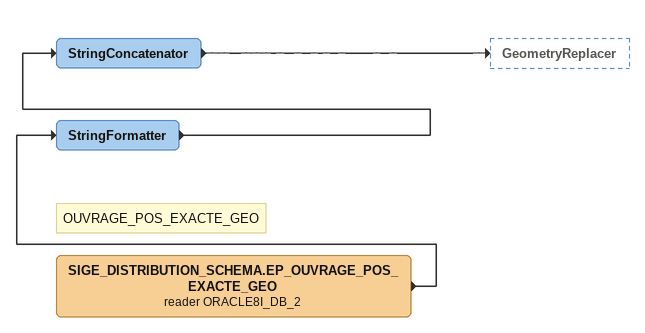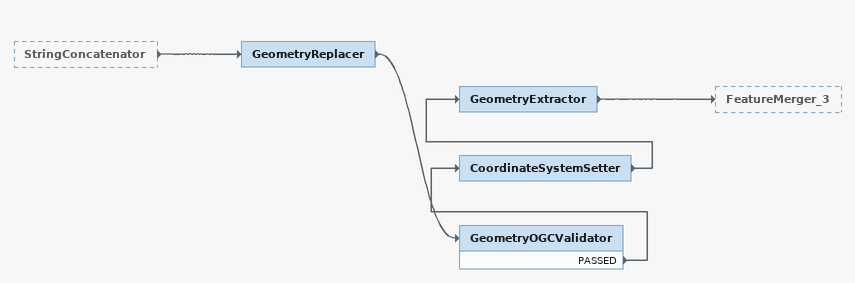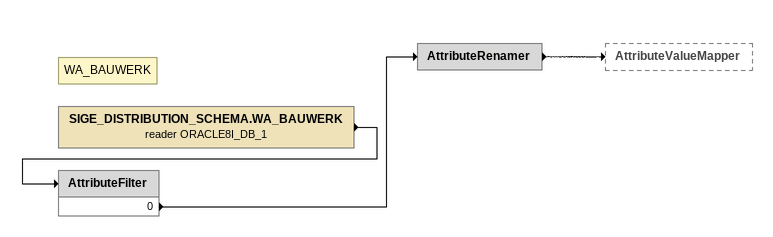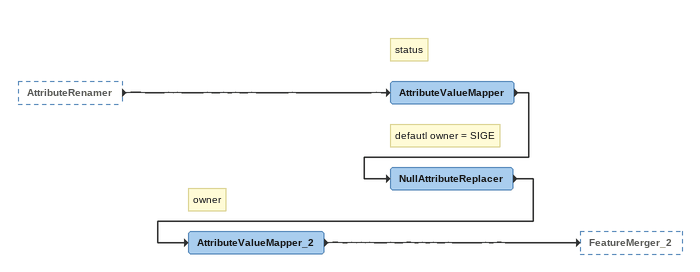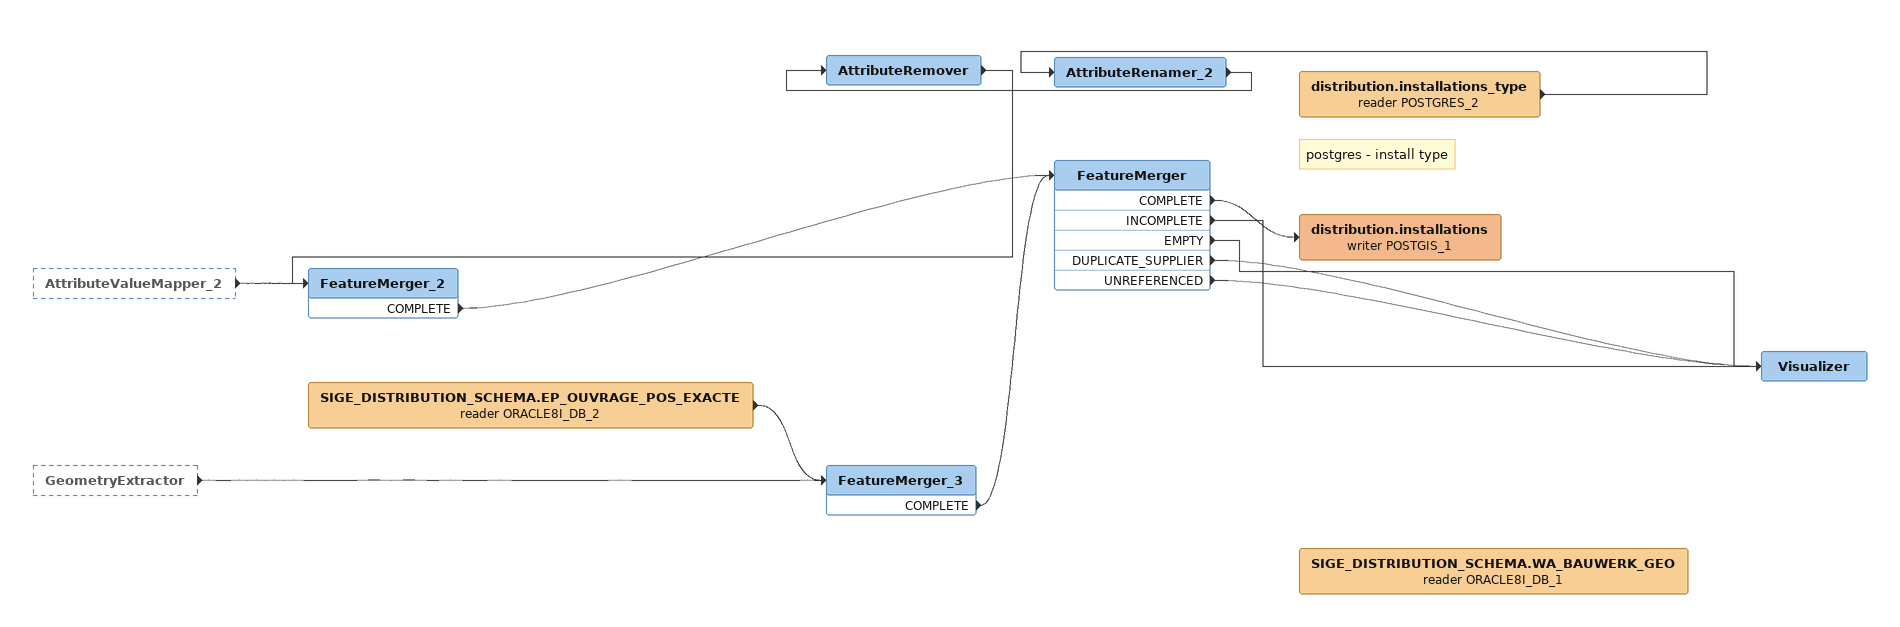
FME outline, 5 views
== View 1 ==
Note: OUVRAGE_POS_EXACTE_GEO
SIGE_DISTRIBUTION_SCHEMA.EP_OUVRAGE_POS_EXACTE_GEO (reader ORACLE8I_DB_2)
    -> StringFormatter
StringFormatter
    -> StringConcatenator
StringConcatenator
    -> GeometryReplacer

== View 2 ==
StringConcatenator [outside]
    -> GeometryReplacer
GeometryReplacer
    -> GeometryOGCValidator
GeometryOGCValidator
    PASSED -> CoordinateSystemSetter
CoordinateSystemSetter
    -> GeometryExtractor
GeometryExtractor
    -> FeatureMerger_3

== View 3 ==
Note: WA_BAUWERK
SIGE_DISTRIBUTION_SCHEMA.WA_BAUWERK (reader ORACLE8I_DB_1)
    -> AttributeFilter
AttributeFilter
    0 -> AttributeRenamer
AttributeRenamer
    -> AttributeValueMapper

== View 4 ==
AttributeRenamer [outside]
    -> AttributeValueMapper
Note: status
AttributeValueMapper
    -> NullAttributeReplacer
Note: defautl owner = SIGE
NullAttributeReplacer
    -> AttributeValueMapper_2
Note: owner
AttributeValueMapper_2
    -> FeatureMerger_2

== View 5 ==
AttributeValueMapper_2 [outside]
    -> FeatureMerger_2
GeometryExtractor [outside]
    -> FeatureMerger_3
SIGE_DISTRIBUTION_SCHEMA.EP_OUVRAGE_POS_EXACTE (reader ORACLE8I_DB_2)
    -> FeatureMerger_3
FeatureMerger_3
    COMPLETE -> FeatureMerger
SIGE_DISTRIBUTION_SCHEMA.WA_BAUWERK_GEO (reader ORACLE8I_DB_1)
Note: postgres - install type
distribution.installations_type (reader POSTGRES_2)
    -> AttributeRenamer_2
AttributeRenamer_2
    -> AttributeRemover
AttributeRemover
    -> FeatureMerger_2
FeatureMerger_2
    COMPLETE -> FeatureMerger
FeatureMerger
    COMPLETE -> distribution.installations (writer POSTGIS_1)
    INCOMPLETE -> Visualizer
    EMPTY -> Visualizer
    DUPLICATE_SUPPLIER -> Visualizer
    UNREFERENCED -> Visualizer
distribution.installations (writer POSTGIS_1)
Visualizer
